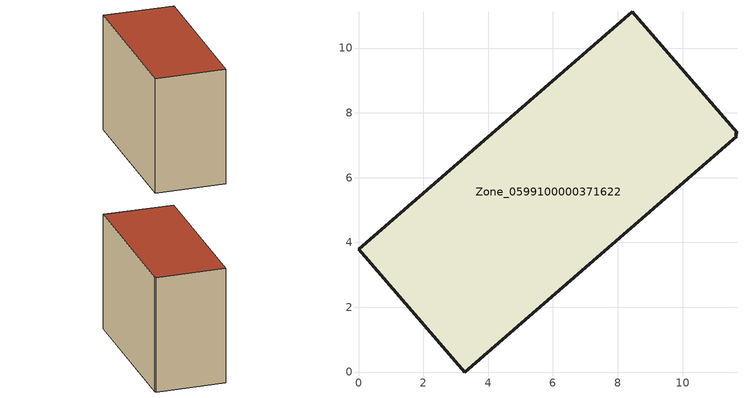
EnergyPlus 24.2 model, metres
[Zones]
Zone_0599100000371622
 floor ground (C_G): 11.68,7.38 11.62,7.34 11.68,7.28 3.28,0 0,3.79 8.45,11.11 z1.62
 wall outside (C_F): 11.68,7.38 8.45,11.11 0,3.79 3.28,0 11.68,7.28 11.62,7.34 11.68,7.38 z1.62:10
 roof outside (C_R): 11.62,7.34 11.68,7.38 8.45,11.11 0,3.79 3.28,0 11.68,7.28 z10
[BUILDING]
Pand.0599100000371622: North Axis=0; Terrain=City; Loads Convergence Tolerance Value=0.04; Temperature Convergence Tolerance Value=0.4; Solar Distribution=FullExterior; Maximum Number of Warmup Days=25; Minimum Number of Warmup Days=1
[Site:Location]
Rotterdam.The.Hague.AP_ZH_NLD Design_Conditions: Latitude=51.96; Longitude=4.45; Time Zone=1; Elevation=-4.5
[SITE:GROUNDTEMPERATURE:BUILDINGSURFACE]
18, 18, 18, 18, 18, 18, 18, 18, 18, 18, 18, 18
[MATERIAL] Thermal Absorptance=0.9; Solar Absorptance=0.7; Visible Absorptance=0.7
Name | Roughness | Thickness | Conductivity | Density | Specific Heat
G.TI.1992-2005 | MediumSmooth | 0.15 | 0.06 | 540 | 1210
F.TI.1992-2005 | Rough | 0.3 | 0.12 | 1920 | 840
R.TI.1992-2005 | MediumRough | 0.2 | 0.08 | 1500 | 1000
[CONSTRUCTION]
C_G: G.TI.1992-2005
C_F: F.TI.1992-2005
C_R: R.TI.1992-2005
[ZONE]
Zone_0599100000371622: Type=1; Multiplier=1; Ceiling Height=Autocalculate; Volume=Autocalculate; Floor Area=autocalculate; Part of Total Floor Area=Yes
[ZONEINFILTRATION:DESIGNFLOWRATE]
Infil_Zone_0599100000371622: Zone or ZoneList or Space or SpaceList=Zone_0599100000371622; Schedule=AlwaysOn; Design Flow Rate Calculation Method=Flow/Area; Flow Rate per Floor Area=0.0015; Constant Term Coefficient=1; Temperature Term Coefficient=0; Velocity Term Coefficient=0; Velocity Squared Term Coefficient=0
[HVACTEMPLATE:ZONE:IDEALLOADSAIRSYSTEM]
Zone_0599100000371622: Maximum Heating Supply Air Temperature=50; Minimum Cooling Supply Air Temperature=13; Maximum Heating Supply Air Humidity Ratio=0.0156; Minimum Cooling Supply Air Humidity Ratio=0.0077; Heating Limit=NoLimit; Cooling Limit=NoLimit; Dehumidification Control Type=ConstantSensibleHeatRatio; Cooling Sensible Heat Ratio=0.7; Dehumidification Setpoint=60; Humidification Control Type=None; Humidification Setpoint=30; Outdoor Air Method=None; Outdoor Air Flow Rate per Person=0.00944; Outdoor Air Flow Rate per Zone Floor Area=0; Outdoor Air Flow Rate per Zone=0; Demand Controlled Ventilation Type=None; Outdoor Air Economizer Type=NoEconomizer; Heat Recovery Type=None; Sensible Heat Recovery Effectiveness=0.7; Latent Heat Recovery Effectiveness=0.65
[ZONECONTROL:THERMOSTAT]
ThermostatControl_Zone_0599100000371622: Zone or ZoneList=Zone_0599100000371622; Control Type Schedule=DualSetpointControlType; Control 1=Thermostat_Zone_0599100000371622; Temperature Difference Between Cutout And Setpoint=0
[THERMOSTATSETPOINT:DUALSETPOINT]
Thermostat_Zone_0599100000371622: Heating Setpoint Temperature Schedule=HeatingSetpoint_Zone_0599100000371622; Cooling Setpoint Temperature Schedule=CoolingSetpoint_Zone_0599100000371622
[SCHEDULE:COMPACT]
HeatingSetpoint_Zone_0599100000371622: Through: 12/31, For: AllDays, Until: 24:00, 21
CoolingSetpoint_Zone_0599100000371622: Through: 12/31, For: AllDays, Until: 24:00, 24
DualSetpointControlType: Through: 12/31, For: AllDays, Until: 24:00, 4
AlwaysOn: Through: 12/31, For: AllDays, Until: 24:00, 1
